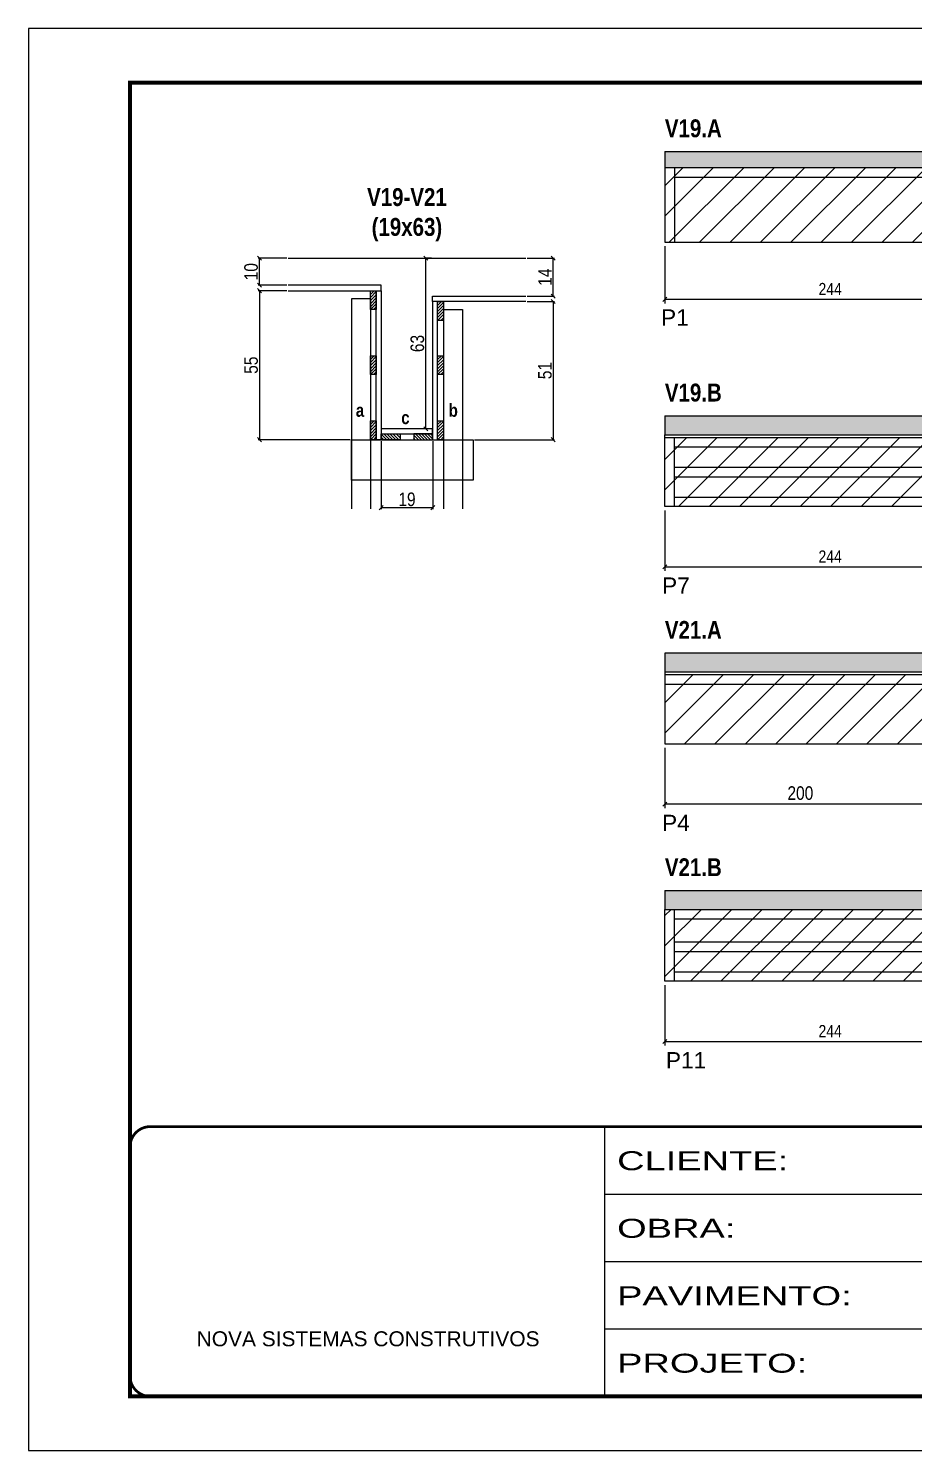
# Model space of a CAD drawing. Extents: x 3330 to 22105, y 1197 to 30204.
# Drawn here: x 12846 to 13500, y 24169 to 25219 of the extents above; entities that cross this region are included whole.
import ezdxf

# ---------------------------------------------------------------- set-up
doc = ezdxf.new("R2010")
doc.units = 0
doc.linetypes.add('CONTINUO', pattern=[0])
doc.linetypes.add('DASHED', pattern=[0.75, 0.5, -0.25])
for name, color, linetype in [('5', 5, 'Continuous'), ('COTA', 241, 'Continuous'), ('detalhes', 4, 'Continuous'), ('NOMENCLATURA', 7, 'Continuous'), ('Painéis', 200, 'Continuous'), ('SARR_2.2x7', 40, 'Continuous')]:
    doc.layers.add(name, color=color, linetype=linetype)
for name, color, linetype, lineweight in [('CONCRETO', 251, 'Continuous', 25), ('Folhas', 255, 'Continuous', 9), ('Hachura', 251, 'Continuous', 9), ('SARRAFO DE PRESSAO', 251, 'DASHED', 9)]:
    doc.layers.add(name, color=color, linetype=linetype, lineweight=lineweight)
doc.styles.add('ARIAL', font='arial.ttf')
doc.styles.add('COTA TECNICA', font='techl___.ttf', dxfattribs={"height": 10})
doc.styles.add('COTA TECNICA 2X', font='techl___.ttf', dxfattribs={"height": 10})
doc.styles.add('COTA TECNICA-50', font='techl___.ttf', dxfattribs={"height": 9})
doc.styles.get("Standard").update_dxf_attribs({"font": 'arial.ttf'})
doc.styles.add('TECNICA', font='techb___.ttf', dxfattribs={"height": 10})
doc.styles.add('Tecnologia', font='')
doc.styles.get('Tecnologia').set_extended_font_data('Forgotten Futurist')
doc.dimstyles.new('COTA PAINEL-50', dxfattribs={"dimtxt": 9, "dimasz": 3, "dimexe": 3, "dimexo": 3, "dimgap": 3, "dimtad": 1, "dimdec": 1, "dimzin": 12, "dimdsep": 46, "dimtxsty": 'COTA TECNICA-50', "dimblk1": 'OBLIQUE', "dimblk2": 'OBLIQUE', "dimsah": 1, "dimcen": 0.9, "dimclrd": 4, "dimclre": 4, "dimclrt": 240, "dimadec": 1, "dimazin": 3, "dimtfac": 1, "dimtdec": 1, "dimtmove": 0, "dimatfit": 3, "dimfxl": 1, "dimtolj": 1, "dimtzin": 12, "dimarcsym": 0})
doc.dimstyles.new('PAINEL', dxfattribs={"dimtxt": 10, "dimasz": 3, "dimexe": 3, "dimexo": 3, "dimgap": 3, "dimtad": 1, "dimdec": 1, "dimzin": 12, "dimdsep": 46, "dimtxsty": 'COTA TECNICA', "dimblk1": 'OBLIQUE', "dimblk2": 'OBLIQUE', "dimsah": 1, "dimcen": 0.9, "dimclrd": 4, "dimclre": 4, "dimclrt": 240, "dimadec": 1, "dimazin": 3, "dimtfac": 1, "dimtdec": 1, "dimtmove": 0, "dimatfit": 3, "dimfxl": 1, "dimtolj": 1, "dimtzin": 12, "dimarcsym": 0})
doc.dimstyles.new('SECAO', dxfattribs={"dimscale": 0.333333, "dimtxt": 5, "dimasz": 9, "dimexe": 3, "dimexo": 3, "dimgap": 3, "dimtad": 1, "dimdec": 1, "dimlfac": 0.5, "dimzin": 12, "dimdsep": 46, "dimtxsty": 'COTA TECNICA 2X', "dimblk1": 'OBLIQUE', "dimblk2": 'OBLIQUE', "dimsah": 1, "dimcen": 0.9, "dimclrd": 4, "dimclre": 4, "dimclrt": 240, "dimadec": 1, "dimazin": 3, "dimtfac": 1, "dimtdec": 1, "dimtmove": 0, "dimatfit": 3, "dimfxl": 1, "dimtolj": 1, "dimtzin": 12, "dimarcsym": 0})

# ---------------------------------------------------------------- blocks, each defined once
blk = doc.blocks.new('9999999999')
at = {"color": 30, "linetype": 'CONTINUO'}
for p, q in [((98564.6, 34230.2), (98564.6, 34429.4)), ((98564.6, 34379.6), (99584, 34379.6)), ((98564.6, 34329.8), (99488, 34329.8)), ((98564.6, 34280), (99488, 34280))]:
    blk.add_line(p, q, dxfattribs=at)
at = {"color": 30, "linetype": 'CONTINUO', "const_width": 2}
blk.add_lwpolyline([(99584, 34230.2), (99584, 34414.4, 0.414214), (99569, 34429.4), (98229, 34429.4, 0.414214), (98214, 34414.4), (98214, 34245.2, 0.414214), (98229, 34230.2), (99584, 34230.2)], format="xyb", dxfattribs=at)
at = {"layer": 'Folhas'}
blk.add_lwpolyline([(98139, 34190.2), (99624, 34190.2), (99624, 35240.2), (98139, 35240.2)], close=True, dxfattribs=at)
at = {"layer": 'Folhas', "color": 30, "const_width": 3}
blk.add_lwpolyline([(98214, 34230.2), (99584, 34230.2), (99584, 35200.2), (98214, 35200.2)], close=True, dxfattribs=at)
at = {"color": 7, "linetype": 'Continuous', "ltscale": 5, "style": 'ARIAL'}
blk.add_text('NOVA SISTEMAS CONSTRUTIVOS', height=11.059, dxfattribs=at).set_placement((98263.2, 34267.2))
at = {"layer": 'Folhas', "color": 7, "style": 'Tecnologia', "width": 1.5}
for s, p in [('CLIENTE:', (98573.7, 34397.2)), ('OBRA:', (98573.7, 34347.3)), ('PAVIMENTO:', (98573.7, 34297.5)), ('PROJETO:', (98573.7, 34247.7))]:
    blk.add_text(s, height=14, dxfattribs=at).set_placement(p)
blk = doc.blocks.new('_Oblique')
at = {"color": 0, "linetype": 'ByBlock', "lineweight": -2}
blk.add_line((-0.5, -0.5), (0.5, 0.5), dxfattribs=at)
blk = doc.blocks.new('*D542')
at = {"layer": 'COTA', "color": 4, "lineweight": -2, "transparency": 16777216}
for p, q in [((13214.3, 25017.2), (13234.6, 25017.2)), ((13233.6, 25017.2), (13233.6, 24915.2)), ((13175.4, 24915.2), (13234.6, 24915.2))]:
    blk.add_line(p, q, dxfattribs=at)
at = {"layer": 'Defpoints', "color": 0, "transparency": 16777216}
for p in [(13213.3, 25017.2), (13174.4, 24915.2, 0), (13233.6, 24915.2)]:
    blk.add_point(p, dxfattribs=at)
at = {"layer": 'COTA', "color": 4, "lineweight": -2, "transparency": 16777216, "xscale": 3, "yscale": 3, "zscale": 3}
for p, rotation in [((13233.6, 25017.2), 90), ((13233.6, 24915.2), 270)]:
    blk.add_blockref('_Oblique', p, dxfattribs=dict(at, rotation=rotation))
at = {"layer": 'COTA', "color": 240, "transparency": 16777216, "insert": (13227.5, 24966.2), "char_height": 10, "attachment_point": 5, "rotation": 90, "style": 'COTA TECNICA 2X'}
blk.add_mtext('\\A1;51', dxfattribs=at)
blk = doc.blocks.new('*D543')
at = {"layer": 'COTA', "color": 4, "lineweight": -2, "transparency": 16777216}
for p, q in [((13214.3, 25049.2), (13234.6, 25049.2)), ((13233.6, 25021.2), (13233.6, 25049.2)), ((13214.3, 25021.2), (13234.6, 25021.2))]:
    blk.add_line(p, q, dxfattribs=at)
at = {"layer": 'Defpoints', "color": 0, "transparency": 16777216}
for p in [(13213.3, 25049.2), (13233.6, 25049.2), (13213.3, 25021.2)]:
    blk.add_point(p, dxfattribs=at)
at = {"layer": 'COTA', "color": 4, "lineweight": -2, "transparency": 16777216, "xscale": 3, "yscale": 3, "zscale": 3}
for p, rotation in [((13233.6, 25049.2), 90), ((13233.6, 25021.2), 270)]:
    blk.add_blockref('_Oblique', p, dxfattribs=dict(at, rotation=rotation))
at = {"layer": 'COTA', "color": 240, "transparency": 16777216, "insert": (13227.5, 25035.2), "char_height": 10, "attachment_point": 5, "rotation": 90, "style": 'COTA TECNICA 2X'}
blk.add_mtext('\\A1;14', dxfattribs=at)
blk = doc.blocks.new('*D544')
at = {"layer": 'COTA', "color": 4, "lineweight": -2, "transparency": 16777216}
for p, q in [((13036.9, 25025.2), (13015.6, 25025.2)), ((13016.6, 25025.2), (13016.6, 24915.2)), ((13083.6, 24915.2), (13015.6, 24915.2))]:
    blk.add_line(p, q, dxfattribs=at)
at = {"layer": 'Defpoints', "color": 0, "transparency": 16777216}
for p in [(13037.9, 25025.2), (13016.6, 24915.2), (13084.6, 24915.2, 0)]:
    blk.add_point(p, dxfattribs=at)
at = {"layer": 'COTA', "color": 4, "lineweight": -2, "transparency": 16777216, "xscale": 3, "yscale": 3, "zscale": 3}
for p, rotation in [((13016.6, 25025.2), 90), ((13016.6, 24915.2), 270)]:
    blk.add_blockref('_Oblique', p, dxfattribs=dict(at, rotation=rotation))
at = {"layer": 'COTA', "color": 240, "transparency": 16777216, "insert": (13010.5, 24970.2), "char_height": 10, "attachment_point": 5, "rotation": 90, "style": 'COTA TECNICA 2X'}
blk.add_mtext('\\A1;55', dxfattribs=at)
blk = doc.blocks.new('*D545')
at = {"layer": 'COTA', "color": 4, "lineweight": -2, "transparency": 16777216}
for p, q in [((13143.6, 25049.2), (13138.5, 25049.2)), ((13139.5, 24923.2), (13139.5, 25049.2)), ((13143.6, 24923.2), (13138.5, 24923.2))]:
    blk.add_line(p, q, dxfattribs=at)
at = {"layer": 'Defpoints', "color": 0, "transparency": 16777216}
for p in [(13139.5, 25049.2), (13144.6, 25049.2), (13144.6, 24923.2)]:
    blk.add_point(p, dxfattribs=at)
at = {"layer": 'COTA', "color": 4, "lineweight": -2, "transparency": 16777216, "xscale": 3, "yscale": 3, "zscale": 3}
for p, rotation in [((13139.5, 25049.2), 90), ((13139.5, 24923.2), 270)]:
    blk.add_blockref('_Oblique', p, dxfattribs=dict(at, rotation=rotation))
at = {"layer": 'COTA', "color": 240, "transparency": 16777216, "insert": (13133.3, 24986.2), "char_height": 10, "attachment_point": 5, "rotation": 90, "style": 'COTA TECNICA 2X'}
blk.add_mtext('\\A1;63', dxfattribs=at)
blk = doc.blocks.new('*D546')
at = {"layer": 'COTA', "color": 4, "lineweight": -2, "transparency": 16777216}
for p, q in [((13036.9, 25049.2), (13015.6, 25049.2)), ((13016.6, 25029.2), (13016.6, 25049.2)), ((13036.9, 25029.2), (13015.6, 25029.2))]:
    blk.add_line(p, q, dxfattribs=at)
at = {"layer": 'Defpoints', "color": 0, "transparency": 16777216}
for p in [(13016.6, 25049.2), (13037.9, 25049.2), (13037.9, 25029.2)]:
    blk.add_point(p, dxfattribs=at)
at = {"layer": 'COTA', "color": 4, "lineweight": -2, "transparency": 16777216, "xscale": 3, "yscale": 3, "zscale": 3}
for p, rotation in [((13016.6, 25049.2), 90), ((13016.6, 25029.2), 270)]:
    blk.add_blockref('_Oblique', p, dxfattribs=dict(at, rotation=rotation))
at = {"layer": 'COTA', "color": 240, "transparency": 16777216, "insert": (13010.5, 25039.2), "char_height": 10, "attachment_point": 5, "rotation": 90, "style": 'COTA TECNICA 2X'}
blk.add_mtext('\\A1;10', dxfattribs=at)
blk = doc.blocks.new('*D547')
at = {"layer": 'COTA', "color": 4, "lineweight": -2, "transparency": 16777216}
for p, q in [((13106.6, 24914.2), (13106.6, 24864)), ((13144.6, 24914.2), (13144.6, 24864)), ((13106.6, 24865), (13144.6, 24865))]:
    blk.add_line(p, q, dxfattribs=at)
at = {"layer": 'Defpoints', "color": 0, "transparency": 16777216}
for p in [(13106.6, 24915.2), (13144.6, 24915.2), (13144.6, 24865)]:
    blk.add_point(p, dxfattribs=at)
at = {"layer": 'COTA', "color": 4, "lineweight": -2, "transparency": 16777216, "xscale": 3, "yscale": 3, "zscale": 3, "rotation": 180}
blk.add_blockref('_Oblique', (13106.6, 24865), dxfattribs=at)
at = {"layer": 'COTA', "color": 4, "lineweight": -2, "transparency": 16777216, "xscale": 3, "yscale": 3, "zscale": 3}
blk.add_blockref('_Oblique', (13144.6, 24865), dxfattribs=at)
at = {"layer": 'COTA', "color": 240, "transparency": 16777216, "insert": (13125.6, 24871.1), "char_height": 10, "attachment_point": 5, "style": 'COTA TECNICA 2X'}
blk.add_mtext('\\A1;19', dxfattribs=at)
blk = doc.blocks.new('*D549')
at = {"layer": 'COTA', "color": 4, "linetype": 'ByBlock', "lineweight": -2, "transparency": 16777216}
for p, q in [((13316.1, 25058), (13316.1, 25015.8)), ((13560.1, 25058), (13560.1, 25015.8)), ((13560.1, 25018.8), (13316.1, 25018.8))]:
    blk.add_line(p, q, dxfattribs=at)
at = {"layer": 'Defpoints', "color": 0, "linetype": 'ByBlock', "transparency": 16777216}
for p in [(13316.1, 25061), (13560.1, 25061), (13316.1, 25018.8)]:
    blk.add_point(p, dxfattribs=at)
at = {"layer": 'COTA', "color": 4, "linetype": 'ByBlock', "lineweight": -2, "transparency": 16777216, "xscale": 3, "yscale": 3, "zscale": 3, "rotation": 180}
blk.add_blockref('_Oblique', (13316.1, 25018.8), dxfattribs=at)
at = {"layer": 'COTA', "color": 4, "linetype": 'ByBlock', "lineweight": -2, "transparency": 16777216, "xscale": 3, "yscale": 3, "zscale": 3}
blk.add_blockref('_Oblique', (13560.1, 25018.8), dxfattribs=at)
at = {"layer": 'COTA', "color": 240, "linetype": 'ByBlock', "transparency": 16777216, "insert": (13438.1, 25026.4), "char_height": 9, "attachment_point": 5, "style": 'COTA TECNICA-50'}
blk.add_mtext('\\A1;244', dxfattribs=at)
blk = doc.blocks.new('*D521')
at = {"layer": 'COTA', "color": 4, "linetype": 'ByBlock', "lineweight": -2, "transparency": 16777216}
for p, q in [((13316.1, 24862.9), (13316.1, 24818.4)), ((13560.1, 24862.9), (13560.1, 24818.4)), ((13316.1, 24821.4), (13560.1, 24821.4))]:
    blk.add_line(p, q, dxfattribs=at)
at = {"layer": 'Defpoints', "color": 0, "linetype": 'ByBlock', "transparency": 16777216}
for p in [(13316.1, 24865.9), (13560.1, 24865.9), (13560.1, 24821.4)]:
    blk.add_point(p, dxfattribs=at)
at = {"layer": 'COTA', "color": 4, "linetype": 'ByBlock', "lineweight": -2, "transparency": 16777216, "xscale": 3, "yscale": 3, "zscale": 3, "rotation": 180}
blk.add_blockref('_Oblique', (13316.1, 24821.4), dxfattribs=at)
at = {"layer": 'COTA', "color": 4, "linetype": 'ByBlock', "lineweight": -2, "transparency": 16777216, "xscale": 3, "yscale": 3, "zscale": 3}
blk.add_blockref('_Oblique', (13560.1, 24821.4), dxfattribs=at)
at = {"layer": 'COTA', "color": 240, "linetype": 'ByBlock', "transparency": 16777216, "insert": (13438.1, 24828.9), "char_height": 9, "attachment_point": 5, "style": 'COTA TECNICA-50'}
blk.add_mtext('\\A1;244', dxfattribs=at)
blk = doc.blocks.new('*D523')
at = {"layer": 'COTA', "color": 4, "linetype": 'ByBlock', "lineweight": -2, "transparency": 16777216}
for p, q in [((13316.1, 24512.4), (13316.1, 24467.9)), ((13560.1, 24512.4), (13560.1, 24467.9)), ((13316.1, 24470.9), (13560.1, 24470.9))]:
    blk.add_line(p, q, dxfattribs=at)
at = {"layer": 'Defpoints', "color": 0, "linetype": 'ByBlock', "transparency": 16777216}
for p in [(13316.1, 24515.4), (13560.1, 24515.4), (13560.1, 24470.9)]:
    blk.add_point(p, dxfattribs=at)
at = {"layer": 'COTA', "color": 4, "linetype": 'ByBlock', "lineweight": -2, "transparency": 16777216, "xscale": 3, "yscale": 3, "zscale": 3, "rotation": 180}
blk.add_blockref('_Oblique', (13316.1, 24470.9), dxfattribs=at)
at = {"layer": 'COTA', "color": 4, "linetype": 'ByBlock', "lineweight": -2, "transparency": 16777216, "xscale": 3, "yscale": 3, "zscale": 3}
blk.add_blockref('_Oblique', (13560.1, 24470.9), dxfattribs=at)
at = {"layer": 'COTA', "color": 240, "linetype": 'ByBlock', "transparency": 16777216, "insert": (13438.1, 24478.5), "char_height": 9, "attachment_point": 5, "style": 'COTA TECNICA-50'}
blk.add_mtext('\\A1;244', dxfattribs=at)
blk = doc.blocks.new('*D411')
at = {"layer": 'COTA', "color": 4, "linetype": 'ByBlock', "lineweight": -2, "transparency": 16777216}
for p, q in [((13316.1, 24687.6), (13316.1, 24643.1)), ((13516.1, 24687.6), (13516.1, 24643.1)), ((13516.1, 24646.1), (13316.1, 24646.1))]:
    blk.add_line(p, q, dxfattribs=at)
at = {"layer": 'Defpoints', "color": 0, "linetype": 'ByBlock', "transparency": 16777216}
for p in [(13316.1, 24690.6), (13516.1, 24690.6), (13316.1, 24646.1)]:
    blk.add_point(p, dxfattribs=at)
at = {"layer": 'COTA', "color": 4, "linetype": 'ByBlock', "lineweight": -2, "transparency": 16777216, "xscale": 3, "yscale": 3, "zscale": 3, "rotation": 180}
blk.add_blockref('_Oblique', (13316.1, 24646.1), dxfattribs=at)
at = {"layer": 'COTA', "color": 4, "linetype": 'ByBlock', "lineweight": -2, "transparency": 16777216, "xscale": 3, "yscale": 3, "zscale": 3}
blk.add_blockref('_Oblique', (13516.1, 24646.1), dxfattribs=at)
at = {"layer": 'COTA', "color": 240, "linetype": 'ByBlock', "transparency": 16777216, "insert": (13416.1, 24654.2), "char_height": 10, "attachment_point": 5, "style": 'COTA TECNICA'}
blk.add_mtext('\\A1;200', dxfattribs=at)

msp = doc.modelspace()

# ---------------------------------------------------------------- hatches: boundary and pattern name
at = {"layer": 'COTA', "linetype": 'ByBlock'}
h = msp.add_hatch(dxfattribs=at)
h.set_pattern_fill('AR-CONC', color=256, scale=0.03)
h.set_pattern_definition([(50, (-119470.3015, -8635.9587), (5.46554007, -0.47817257), [0.5715, -6.2865]), (355, (-119470.3015, -8635.9587), (-1.05730264, 5.73170536), [0.4572, -5.02921753]), (100.4514447, (-119469.846, -8635.9985), (4.40823741, 5.25353256), [0.48570026, -5.34270734]), (46.1842, (-119470.3015, -8634.435), (8.13237123, -1.26126984), [0.85725, -9.42975]), (96.6355576, (-119469.624, -8634.54), (7.122124, 7.42278374), [0.7285507, -8.01406824]), (351.184151, (-119470.3015, -8634.435), (7.122124, 7.42278374), [0.685799, -7.54379196]), (21, (-119469.5395, -8634.8157), (4.54843174, -3.06795595), [0.5715, -6.2865]), (326, (-119469.5395, -8634.8157), (1.85406085, 5.52563898), [0.4572, -5.0292]), (71.451445, (-119469.1604, -8635.0714), (6.40249258, 2.45768307), [0.48570026, -5.34269813]), (37.5, (-119470.3015, -8635.9587), (0.092658098, 2.536651166), [0, -4.96824, 0, -5.1054, 0, -5.04825]), (7.5, (-119470.3015, -8635.9587), (2.004589875, 3.005417245), [0, -2.91084, 0, -4.85394, 0, -1.92405]), (327.5, (-119472.0007, -8635.9587), (4.067717855, -0.17186232), [0, -1.905, 0, -5.9436, 0, -7.8867]), (317.5, (-119472.7627, -8635.9587), (4.44387544, 0.76279473), [0, -2.4765, 0, -3.94716, 0, -5.6007])])
h.paths.add_polyline_path([(13316.05, 25127.97), (13316.05, 25115.97), (14042.05, 25115.97), (14042.05, 25127.97)])
h = msp.add_hatch(dxfattribs=at)
h.set_pattern_fill('AR-CONC', color=256, scale=0.03)
h.set_pattern_definition([(50, (-119520.8015, -8835.0714), (5.46554007, -0.47817257), [0.5715, -6.2865]), (355, (-119520.8015, -8835.0714), (-1.05730264, 5.73170536), [0.4572, -5.02921753]), (100.4514447, (-119520.346, -8835.111), (4.40823741, 5.25353256), [0.48570026, -5.34270734]), (46.1842, (-119520.8015, -8833.5474), (8.13237123, -1.26126984), [0.85725, -9.42975]), (96.6355576, (-119520.124, -8833.6525), (7.122124, 7.42278374), [0.7285507, -8.01406824]), (351.184151, (-119520.8015, -8833.547), (7.122124, 7.42278374), [0.685799, -7.54379196]), (21, (-119520.0395, -8833.9284), (4.54843174, -3.06795595), [0.5715, -6.2865]), (326, (-119520.0395, -8833.9284), (1.85406085, 5.52563898), [0.4572, -5.0292]), (71.451445, (-119519.6604, -8834.184), (6.40249258, 2.45768307), [0.48570026, -5.34269813]), (37.5, (-119520.8015, -8835.0714), (0.092658098, 2.536651166), [0, -4.96824, 0, -5.1054, 0, -5.04825]), (7.5, (-119520.8015, -8835.0714), (2.004589875, 3.005417245), [0, -2.91084, 0, -4.85394, 0, -1.92405]), (327.5, (-119522.5007, -8835.0714), (4.067717855, -0.17186232), [0, -1.905, 0, -5.9436, 0, -7.8867]), (317.5, (-119523.2627, -8835.0714), (4.44387544, 0.76279473), [0, -2.4765, 0, -3.94716, 0, -5.6007])])
h.paths.add_polyline_path([(14004.05, 24918.86), (14004.05, 24932.86), (13316.05, 24932.86), (13316.05, 24918.86)])
h = msp.add_hatch(dxfattribs=at)
h.set_pattern_fill('AR-CONC', color=256, scale=0.03)
h.set_pattern_definition([(50, (-119520.8015, -9010.3027), (5.46554007, -0.47817257), [0.5715, -6.2865]), (355, (-119520.8015, -9010.3027), (-1.05730264, 5.73170536), [0.4572, -5.02921753]), (100.4514447, (-119520.346, -9010.3425), (4.40823741, 5.25353256), [0.48570026, -5.34270734]), (46.1842, (-119520.8015, -9008.779), (8.13237123, -1.26126984), [0.85725, -9.42975]), (96.6355576, (-119520.124, -9008.884), (7.122124, 7.42278374), [0.7285507, -8.01406824]), (351.184151, (-119520.8015, -9008.779), (7.122124, 7.42278374), [0.685799, -7.54379196]), (21, (-119520.0395, -9009.1597), (4.54843174, -3.06795595), [0.5715, -6.2865]), (326, (-119520.0395, -9009.1597), (1.85406085, 5.52563898), [0.4572, -5.0292]), (71.451445, (-119519.6604, -9009.4154), (6.40249258, 2.45768307), [0.48570026, -5.34269813]), (37.5, (-119520.8015, -9010.3027), (0.092658098, 2.536651166), [0, -4.96824, 0, -5.1054, 0, -5.04825]), (7.5, (-119520.8015, -9010.3027), (2.004589875, 3.005417245), [0, -2.91084, 0, -4.85394, 0, -1.92405]), (327.5, (-119522.5007, -9010.3027), (4.067717855, -0.17186232), [0, -1.905, 0, -5.9436, 0, -7.8867]), (317.5, (-119523.2627, -9010.3027), (4.44387544, 0.76279473), [0, -2.4765, 0, -3.94716, 0, -5.6007])])
h.paths.add_polyline_path([(14004.05, 24743.63), (14004.05, 24757.63), (13316.05, 24757.63), (13316.05, 24743.63)])
h = msp.add_hatch(dxfattribs=at)
h.set_pattern_fill('AR-CONC', color=256, scale=0.03)
h.set_pattern_definition([(50, (-119520.8015, -9183.534), (5.46554007, -0.47817257), [0.5715, -6.2865]), (355, (-119520.8015, -9183.534), (-1.05730264, 5.73170536), [0.4572, -5.02921753]), (100.4514447, (-119520.346, -9183.574), (4.40823741, 5.25353256), [0.48570026, -5.34270734]), (46.1842, (-119520.8015, -9182.01), (8.13237123, -1.26126984), [0.85725, -9.42975]), (96.6355576, (-119520.124, -9182.115), (7.122124, 7.42278374), [0.7285507, -8.01406824]), (351.184151, (-119520.8015, -9182.01), (7.122124, 7.42278374), [0.685799, -7.54379196]), (21, (-119520.0395, -9182.391), (4.54843174, -3.06795595), [0.5715, -6.2865]), (326, (-119520.0395, -9182.391), (1.85406085, 5.52563898), [0.4572, -5.0292]), (71.451445, (-119519.6604, -9182.6466), (6.40249258, 2.45768307), [0.48570026, -5.34269813]), (37.5, (-119520.8015, -9183.534), (0.092658098, 2.536651166), [0, -4.96824, 0, -5.1054, 0, -5.04825]), (7.5, (-119520.8015, -9183.534), (2.004589875, 3.005417245), [0, -2.91084, 0, -4.85394, 0, -1.92405]), (327.5, (-119522.5007, -9183.534), (4.067717855, -0.17186232), [0, -1.905, 0, -5.9436, 0, -7.8867]), (317.5, (-119523.2627, -9183.534), (4.44387544, 0.76279473), [0, -2.4765, 0, -3.94716, 0, -5.6007])])
h.paths.add_polyline_path([(13316.05, 24582.4), (13316.05, 24568.4), (14004.05, 24568.4), (14004.05, 24582.4)])
at = {"layer": 'Hachura', "linetype": 'ByBlock'}
h = msp.add_hatch(dxfattribs=at)
h.set_pattern_fill('ANSI31', color=256, scale=5)
h.paths.add_polyline_path([(13560.05, 25115.97), (13316.05, 25115.97), (13316.05, 25060.97), (13560.05, 25060.97)])
h.paths.add_polyline_path([(13804.05, 25115.97), (13560.05, 25115.97), (13560.05, 25060.97), (13804.05, 25060.97)])
h.paths.add_polyline_path([(14042.05, 25115.97), (13804.05, 25115.97), (13804.05, 25060.97), (14042.05, 25060.97)])
h.paths.add_polyline_path([(14004.05, 24916.86), (13804.05, 24916.86), (13804.05, 24865.86), (14004.05, 24865.86)])
h.paths.add_polyline_path([(13804.05, 24916.86), (13560.05, 24916.86), (13560.05, 24865.86), (13804.05, 24865.86)])
h.paths.add_polyline_path([(13560.05, 24916.86), (13316.05, 24916.86), (13316.05, 24865.86), (13560.05, 24865.86)])
h.paths.add_polyline_path([(13516.05, 24741.63), (13316.05, 24741.63), (13316.05, 24690.63), (13516.05, 24690.63)])
h.paths.add_polyline_path([(13760.05, 24741.63), (13516.05, 24741.63), (13516.05, 24690.63), (13760.05, 24690.63)])
h.paths.add_polyline_path([(14004.05, 24741.63), (13760.05, 24741.63), (13760.05, 24690.63), (14004.05, 24690.63)])
h.paths.add_polyline_path([(14004.05, 24568.4), (13804.05, 24568.4), (13804.05, 24515.4), (14004.05, 24515.4)])
h.paths.add_polyline_path([(13804.05, 24568.4), (13560.05, 24568.4), (13560.05, 24515.4), (13804.05, 24515.4)])
h.paths.add_polyline_path([(13560.05, 24568.4), (13316.05, 24568.4), (13316.05, 24515.4), (13560.05, 24515.4)])
at = {"layer": 'SARR_2.2x7'}
h = msp.add_hatch(dxfattribs=at)
h.set_pattern_fill('ANSI31', color=256, scale=0.5)
h.set_pattern_definition([(45, (-110374.0131, -8093.1366), (-1.122532015, 1.122532015), [])])
h.paths.add_polyline_path([(13098.56, 25025.2), (13102.96, 25025.2), (13102.96, 25011.2), (13098.56, 25011.2)])
h = msp.add_hatch(dxfattribs=at)
h.set_pattern_fill('ANSI31', color=256, scale=0.5)
h.set_pattern_definition([(45, (-110324.4131, -8101.1366), (-1.122532015, 1.122532015), [])])
h.paths.add_polyline_path([(13148.16, 25017.2), (13152.56, 25017.2), (13152.56, 25003.2), (13148.16, 25003.2)])
h = msp.add_hatch(dxfattribs=at)
h.set_pattern_fill('ANSI31', color=256, scale=0.5)
h.set_pattern_definition([(45, (-110374.0131, -8141.1366), (-1.122532015, 1.122532015), [])])
h.paths.add_polyline_path([(13098.56, 24977.2), (13102.96, 24977.2), (13102.96, 24963.2), (13098.56, 24963.2)])
h = msp.add_hatch(dxfattribs=at)
h.set_pattern_fill('ANSI31', color=256, scale=0.5)
h.set_pattern_definition([(45, (-110324.4131, -8141.1366), (-1.122532015, 1.122532015), [])])
h.paths.add_polyline_path([(13148.16, 24977.2), (13152.56, 24977.2), (13152.56, 24963.2), (13148.16, 24963.2)])
h = msp.add_hatch(dxfattribs=at)
h.set_pattern_fill('ANSI31', color=256, scale=0.5)
h.set_pattern_definition([(45, (-110374.0131, -8189.1366), (-1.122532015, 1.122532015), [])])
h.paths.add_polyline_path([(13098.56, 24929.2), (13102.96, 24929.2), (13102.96, 24915.2), (13098.56, 24915.2)])
h = msp.add_hatch(dxfattribs=at)
h.set_pattern_fill('ANSI31', color=256, scale=0.5)
h.set_pattern_definition([(45, (-110324.4131, -8189.1366), (-1.122532015, 1.122532015), [])])
h.paths.add_polyline_path([(13148.16, 24929.2), (13152.56, 24929.2), (13152.56, 24915.2), (13148.16, 24915.2)])
h = msp.add_hatch(dxfattribs=at)
h.set_pattern_fill('ANSI31', color=256, scale=0.5, angle=90)
h.set_pattern_definition([(135, (46342.0952, -98596.9677), (-1.122532015, -1.122532015), [])])
h.paths.add_polyline_path([(13120.56, 24915.2), (13120.56, 24919.6), (13106.56, 24919.6), (13106.56, 24915.2)])
h = msp.add_hatch(dxfattribs=at)
h.set_pattern_fill('ANSI31', color=256, scale=0.5, angle=90)
h.set_pattern_definition([(135, (46280.0952, -98596.9677), (-1.122532015, -1.122532015), [])])
h.paths.add_polyline_path([(13130.56, 24915.2), (13130.56, 24919.6), (13144.56, 24919.6), (13144.56, 24915.2)])

# ---------------------------------------------------------------- linework, layer by layer
for p, q in [((13098.56, 25019.2), (13084.56, 25019.2)), ((13084.56, 25019.2), (13084.56, 24864.18)), ((13098.56, 25019.2), (13098.56, 24864.18)), ((13152.56, 25011.2), (13166.56, 25011.2)), ((13152.56, 25011.2), (13152.56, 24864.18)), ((13166.56, 25011.2), (13166.56, 24864.18))]:
    msp.add_line(p, q)
at = {"linetype": 'Continuous'}
msp.add_lwpolyline([(13174.41, 24885.2), (13084.56, 24885.2), (13084.56, 24915.2), (13174.41, 24915.2)], close=True, dxfattribs=at)
at = {"layer": 'CONCRETO', "linetype": 'Continuous'}
msp.add_line((13037.86, 25049.2), (13213.26, 25049.2), dxfattribs=at)
at = {"layer": 'COTA', "linetype": 'ByBlock'}
for p, q in [((13316.05, 25127.97), (13316.05, 25115.97)), ((13316.05, 25127.97), (14042.05, 25127.97)), ((13316.05, 24932.86), (13316.05, 24918.86)), ((13316.05, 24932.86), (14004.05, 24932.86)), ((14004.05, 24757.63), (13316.05, 24757.63)), ((13316.05, 24757.63), (13316.05, 24743.63)), ((13316.05, 24582.4), (13316.05, 24568.4)), ((13316.05, 24582.4), (14004.05, 24582.4))]:
    msp.add_line(p, q, dxfattribs=at)
at = {"layer": 'Painéis', "linetype": 'Continuous'}
for p, q in [((13316.05, 25115.97), (13316.05, 25060.97)), ((14042.05, 25115.97), (13316.05, 25115.97)), ((13316.05, 25060.97), (14042.05, 25060.97)), ((13316.05, 24918.86), (14004.05, 24918.86)), ((13316.05, 24865.86), (13316.05, 24918.86)), ((13316.05, 24916.86), (14004.05, 24916.86)), ((14004.05, 24865.86), (13316.05, 24865.86)), ((13316.05, 24743.63), (13316.05, 24690.63)), ((14004.05, 24743.63), (13316.05, 24743.63)), ((14004.05, 24741.63), (13316.05, 24741.63)), ((13316.05, 24690.63), (14004.05, 24690.63)), ((13316.05, 24568.4), (14004.05, 24568.4)), ((13316.05, 24515.4), (13316.05, 24568.4)), ((14004.05, 24515.4), (13316.05, 24515.4))]:
    msp.add_line(p, q, dxfattribs=at)
at = {"layer": 'Painéis', "linetype": 'Continuous', "elevation": 0}
for points in [[(13037.86, 25025.2), (13106.56, 25025.2), (13106.56, 25029.2), (13037.86, 25029.2)], [(13213.26, 25017.2), (13144.56, 25017.2), (13144.56, 25021.2), (13213.26, 25021.2)]]:
    msp.add_lwpolyline(points, dxfattribs=at)
at = {"layer": 'Painéis', "linetype": 'Continuous'}
for points in [[(13102.96, 24915.2), (13102.96, 25025.2), (13106.56, 25025.2), (13106.56, 24915.2)], [(13148.16, 24915.2), (13148.16, 25017.2), (13144.56, 25017.2), (13144.56, 24915.2)], [(13144.56, 24923.2), (13106.56, 24923.2), (13106.56, 24919.6), (13144.56, 24919.6)]]:
    msp.add_lwpolyline(points, close=True, dxfattribs=at)
at = {"layer": 'SARR_2.2x7', "linetype": 'Continuous'}
for p, q in [((13323.05, 25115.97), (13323.05, 25060.97)), ((13323.05, 25108.97), (13560.05, 25108.97)), ((13323.05, 24865.86), (13323.05, 24916.86)), ((13323.05, 24909.86), (13560.05, 24909.86)), ((13323.05, 24894.86), (13560.05, 24894.86)), ((13323.05, 24887.86), (13560.05, 24887.86)), ((13323.05, 24872.86), (13560.05, 24872.86)), ((13316.05, 24734.63), (13516.05, 24734.63)), ((13323.05, 24515.4), (13323.05, 24568.4)), ((13323.05, 24561.4), (13560.05, 24561.4)), ((13323.05, 24544.39), (13560.05, 24544.39)), ((13323.05, 24537.39), (13560.05, 24537.39)), ((13323.05, 24522.4), (13560.05, 24522.4))]:
    msp.add_line(p, q, dxfattribs=at)
at = {"layer": 'SARR_2.2x7'}
for points in [[(13098.56, 25011.2), (13098.56, 25025.2), (13102.96, 25025.2), (13102.96, 25011.2)], [(13148.16, 25003.2), (13148.16, 25017.2), (13152.56, 25017.2), (13152.56, 25003.2)], [(13098.56, 24963.2), (13098.56, 24977.2), (13102.96, 24977.2), (13102.96, 24963.2)], [(13148.16, 24963.2), (13148.16, 24977.2), (13152.56, 24977.2), (13152.56, 24963.2)], [(13098.56, 24915.2), (13098.56, 24929.2), (13102.96, 24929.2), (13102.96, 24915.2)], [(13148.16, 24915.2), (13148.16, 24929.2), (13152.56, 24929.2), (13152.56, 24915.2)], [(13106.56, 24919.6), (13120.56, 24919.6), (13120.56, 24915.2), (13106.56, 24915.2)], [(13144.56, 24919.6), (13130.56, 24919.6), (13130.56, 24915.2), (13144.56, 24915.2)]]:
    msp.add_lwpolyline(points, close=True, dxfattribs=at)

# ---------------------------------------------------------------- block references
at = {"layer": 'SARRAFO DE PRESSAO', "color": 6, "linetype": 'ByBlock'}
msp.add_blockref('9999999999', (-85292.92, -10021.38), dxfattribs=at)

# ---------------------------------------------------------------- texts
at = {"layer": '5', "linetype": 'Continuous'}
for s, rotation, p in [('P1', 359.99996, (13313.18, 24999.42)), ('P7', 0.00004, (13313.93, 24801.46)), ('P4', 0.00004, (13313.93, 24626.23)), ('P11', 359.99996, (13316.78, 24451))]:
    msp.add_text(s, height=12, rotation=rotation, dxfattribs=at).set_placement(p)
at = {"layer": 'detalhes', "style": 'TECNICA'}
for s, p in [('a', (13087.83, 24932.1)), ('b', (13156.44, 24932.09)), ('c', (13121.38, 24926.67))]:
    msp.add_text(s, height=9.6, dxfattribs=at).set_placement(p)
at = {"layer": 'NOMENCLATURA', "style": 'TECNICA'}
for s, p in [('V19.A', (13316.05, 25138.49)), ('V19.B', (13316.05, 24943.38)), ('V21.A', (13316.05, 24768.15)), ('V21.B', (13316.05, 24592.92))]:
    msp.add_text(s, height=13.2, dxfattribs=at).set_placement(p)
at = {"layer": 'NOMENCLATURA', "insert": (13125.56, 25100.9), "char_height": 13.2, "attachment_point": 2, "style": 'TECNICA'}
msp.add_mtext_dynamic_manual_height_columns('V19-V21\\P(19x63)', width=300.2766, gutter_width=1, heights=[0], dxfattribs=at)

# ---------------------------------------------------------------- dimensions: what is measured, and where the dimension line sits
at = {"layer": 'COTA', "linetype": 'ByBlock'}
for base, p1, p2, picture, middle in [((13316.05, 25018.83), (13560.05, 25060.97), (13316.05, 25060.97), '*D549', (13438.05, 25026.4)), ((13560.05, 24821.36), (13316.05, 24865.86), (13560.05, 24865.86), '*D521', (13438.05, 24828.92)), ((13560.05, 24470.89), (13316.05, 24515.4), (13560.05, 24515.4), '*D523', (13438.05, 24478.46))]:
    dim = msp.add_linear_dim(base=base, p1=p1, p2=p2, angle=180, dimstyle='COTA PAINEL-50', override={"dimarcsym": 1}, dxfattribs=at)
    dim.commit()
    dim.dimension.update_dxf_attribs({"geometry": picture, "text_midpoint": middle})
at = {"layer": 'COTA'}
for base, p1, p2, picture, middle in [((13016.64, 25049.2), (13037.86, 25029.2), (13037.86, 25049.2), '*D546', (13010.54, 25039.2)), ((13139.48, 25049.2), (13144.56, 24923.2), (13144.56, 25049.2), '*D545', (13133.26, 24986.2)), ((13233.6, 25049.2), (13213.26, 25021.2), (13213.26, 25049.2), '*D543', (13227.53, 25035.2)), ((13016.64, 24915.2, 0), (13037.86, 25025.2), (13084.56, 24915.2), '*D544', (13010.53, 24970.2, 0)), ((13233.6, 24915.2, 0), (13213.26, 25017.2), (13174.41, 24915.2), '*D542', (13227.49, 24966.2, 0))]:
    dim = msp.add_linear_dim(base=base, p1=p1, p2=p2, angle=90, dimstyle='SECAO', dxfattribs=at)
    dim.commit()
    dim.dimension.update_dxf_attribs({"geometry": picture, "text_midpoint": middle})
dim = msp.add_linear_dim(base=(13144.56, 24865.03), p1=(13106.56, 24915.2), p2=(13144.56, 24915.2), dimstyle='SECAO', dxfattribs=at)
dim.commit()
dim.dimension.update_dxf_attribs({"geometry": '*D547', "text_midpoint": (13125.56, 24871.12)})
at = {"layer": 'COTA', "linetype": 'ByBlock'}
dim = msp.add_linear_dim(base=(13316.05, 24646.13), p1=(13516.05, 24690.63), p2=(13316.05, 24690.63), angle=180, dimstyle='PAINEL', dxfattribs=at)
dim.commit()
dim.dimension.update_dxf_attribs({"geometry": '*D411', "text_midpoint": (13416.05, 24654.23)})

doc.saveas('drawing.dxf')
